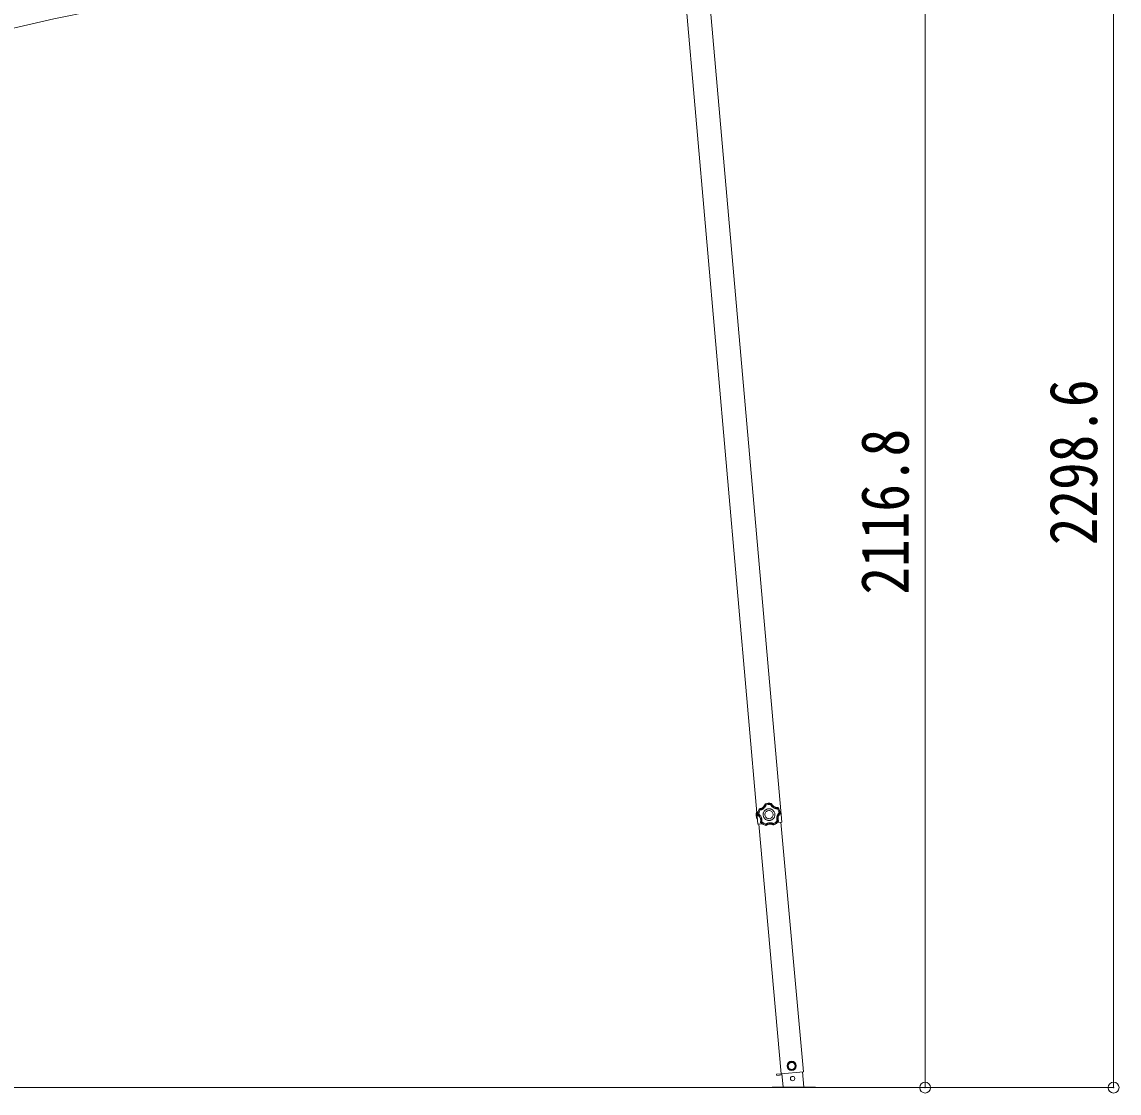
# Model space of a CAD drawing. Units: millimetres at full size. Extents: x -5590 to 5652, y -3902 to 3858.
# Drawn here: x -3570 to -1549, y -832 to 1141 of the extents above; entities that cross this region are included whole.
import ezdxf
from ezdxf.enums import TextEntityAlignment as Align

# ---------------------------------------------------------------- set-up
doc = ezdxf.new("R2010")
doc.units = ezdxf.units.MM
doc.header["$LTSCALE"] = 20
doc.header["$PDMODE"] = 32
doc.header["$PDSIZE"] = 20
for name, color, linetype, lineweight in [('0-0_0', 7, 'Continuous', 9), ('0-1_本体', 7, 'Continuous', 9), ('0-A_寸法', 6, 'Continuous', 9), ('1-4_DIM2', 4, 'Continuous', 9)]:
    doc.layers.add(name, color=color, linetype=linetype, lineweight=lineweight)
doc.styles.add('ＭＳ ゴシック', font='')
doc.styles.get('ＭＳ ゴシック').set_extended_font_data('MS Gothic')

msp = doc.modelspace()

# ---------------------------------------------------------------- linework, layer by layer
at = {"layer": '0-0_0'}
msp.add_line((-4219.83, -822.04), (-2210.48, -822.04), dxfattribs=at)
at = {"layer": '0-1_本体', "color": 4}
msp.add_arc((-2389.11, -4053.86), 5320.05, 95, 103.5, dxfattribs=at)
at = {"layer": '0-A_寸法'}
for p, q in [((-1559.24, -822.04), (-1559.24, 1476.52)), ((-1906.35, -822.04), (-1906.35, 1294.75)), ((-2188.16, -822.04), (-2210.48, -822.04)), ((-1906.35, -822.04), (-2188.16, -822.04)), ((-1559.24, -822.04), (-2108.16, -822.04))]:
    msp.add_line(p, q, dxfattribs=at)
for p in [(-1906.35, -822.04), (-1559.24, -822.04)]:
    msp.add_point(p, dxfattribs=at)
at = {"layer": '1-4_DIM2'}
for p, q in [((-2214.39, -336.94), (-2353.84, 1256.97)), ((-2200.83, -299.26), (-2201.14, -299.6)), ((-2200.83, -299.27), (-2201.14, -299.6)), ((-2200.91, -299.91), (-2201.14, -299.6)), ((-2200.59, -299.58), (-2200.91, -299.91)), ((-2200.6, -299.58), (-2200.91, -299.91)), ((-2200.83, -299.27), (-2200.6, -299.58)), ((-2189.93, -298.83), (-2189.74, -298.49)), ((-2189.57, -299.12), (-2189.93, -298.83)), ((-2189.57, -299.11), (-2189.93, -298.83)), ((-2189.39, -298.77), (-2189.74, -298.49)), ((-2189.38, -298.77), (-2189.74, -298.49)), ((-2189.39, -298.77), (-2189.57, -299.11)), ((-2217.08, -314.19), (-2216.37, -314.14)), ((-2217.08, -314.19), (-2216.63, -320.67)), ((-2216.18, -327.16), (-2216.63, -320.67)), ((-2216.37, -314.14), (-2215.47, -327.11)), ((-2214.87, -319.57), (-2214.5, -319.45)), ((-2214.87, -319.57), (-2214.65, -319.97)), ((-2214.87, -319.57), (-2214.65, -319.97)), ((-2214.28, -319.85), (-2214.65, -319.97)), ((-2214.5, -319.45), (-2214.28, -319.85)), ((-2214.5, -319.45), (-2214.28, -319.85)), ((-2211.8, -308.54), (-2212.18, -308.79)), ((-2211.8, -308.54), (-2212.18, -308.79)), ((-2211.91, -309.07), (-2212.18, -308.79)), ((-2211.53, -308.82), (-2211.91, -309.07)), ((-2211.53, -308.82), (-2211.91, -309.07)), ((-2211.8, -308.54), (-2211.53, -308.82)), ((-2177.81, -306.46), (-2177.59, -306.15)), ((-2177.4, -306.66), (-2177.81, -306.46)), ((-2177.4, -306.66), (-2177.81, -306.46)), ((-2177.18, -306.34), (-2177.59, -306.15)), ((-2177.18, -306.34), (-2177.59, -306.15)), ((-2177.18, -306.34), (-2177.4, -306.66)), ((-2173.56, -317), (-2173.4, -316.57)), ((-2173.55, -317), (-2173.4, -316.57)), ((-2173.17, -317.07), (-2173.55, -317)), ((-2173.4, -316.57), (-2173.01, -316.64)), ((-2173.17, -317.07), (-2173.01, -316.64)), ((-2173.17, -317.07), (-2173.01, -316.64)), ((-2216.18, -327.16), (-2215.47, -327.11)), ((-2206.03, -336.2), (-2214.39, -336.94)), ((-2171.39, -796.75), (-2212.85, -336.79)), ((-2209.44, -332.87), (-2209.09, -332.7)), ((-2209.44, -332.87), (-2209.32, -333.31)), ((-2209.44, -332.87), (-2209.32, -333.31)), ((-2208.96, -333.15), (-2209.32, -333.31)), ((-2209.09, -332.7), (-2208.96, -333.14)), ((-2209.09, -332.7), (-2208.96, -333.15)), ((-2199.9, -338.81), (-2199.45, -338.73)), ((-2199.9, -338.81), (-2199.45, -338.73)), ((-2199.89, -339.2), (-2199.9, -338.81)), ((-2199.89, -339.2), (-2199.44, -339.11)), ((-2199.89, -339.2), (-2199.44, -339.12)), ((-2199.45, -338.73), (-2199.44, -339.11)), ((-2185.62, -337.76), (-2185.16, -337.78)), ((-2185.57, -338.14), (-2185.62, -337.76)), ((-2185.62, -337.76), (-2185.16, -337.78)), ((-2185.57, -338.14), (-2185.11, -338.16)), ((-2185.57, -338.14), (-2185.11, -338.17)), ((-2185.16, -337.78), (-2185.11, -338.16)), ((-2170.56, -333.1), (-2178.93, -333.83)), ((-2176.97, -330.91), (-2176.91, -330.45)), ((-2176.97, -330.91), (-2176.91, -330.45)), ((-2176.6, -331.02), (-2176.97, -330.91)), ((-2176.91, -330.45), (-2176.54, -330.57)), ((-2176.6, -331.02), (-2176.54, -330.57)), ((-2176.6, -331.02), (-2176.54, -330.57)), ((-2130.57, -792.85), (-2172, -333.22)), ((-2169.99, -796.59), (-2179.85, -797.46)), ((-2179.85, -797.46), (-2169.98, -796.6)), ((-2179.85, -797.46), (-2179.67, -799.45)), ((-2169.81, -798.59), (-2179.67, -799.45)), ((-2130.57, -792.85), (-2171.42, -796.42)), ((-2171.41, -796.42), (-2130.57, -792.85)), ((-2170.01, -796.3), (-2167.84, -821.14)), ((-2129.49, -821.14), (-2131.96, -792.97)), ((-2188.16, -821.14), (-2108.16, -821.14)), ((-2188.16, -822.04), (-2188.16, -821.14)), ((-2108.16, -821.14), (-2108.16, -822.04))]:
    msp.add_line(p, q, dxfattribs=at)
for points in [[(-2170.56, -333.1), (-2310.01, 1260.81), (-2353.84, 1256.97)], [(-2201.14, -299.6), (-2201.35, -300.24), (-2201.59, -300.86), (-2201.82, -301.4), (-2201.97, -301.7), (-2202.12, -302), (-2202.29, -302.29), (-2202.46, -302.59), (-2202.64, -302.87), (-2203.26, -303.76), (-2204.13, -304.76), (-2205.11, -305.68), (-2206.18, -306.49), (-2207.33, -307.17), (-2208.31, -307.63), (-2208.62, -307.76), (-2208.94, -307.88), (-2209.25, -307.99), (-2209.57, -308.09), (-2209.9, -308.18), (-2210.47, -308.32), (-2211.13, -308.45), (-2211.8, -308.54)], [(-2211.53, -308.82), (-2210.87, -308.73), (-2210.22, -308.6), (-2209.65, -308.46), (-2209.33, -308.37), (-2209.01, -308.27), (-2208.7, -308.16), (-2208.39, -308.04), (-2208.08, -307.92), (-2207.58, -307.7), (-2207, -307.4), (-2206.43, -307.08), (-2206.12, -306.88), (-2205.84, -306.7), (-2205.57, -306.51), (-2205.31, -306.31), (-2205.05, -306.11), (-2204.54, -305.68), (-2203.61, -304.74), (-2202.79, -303.72), (-2202.25, -302.92), (-2201.92, -302.35), (-2201.62, -301.76), (-2201.35, -301.16), (-2201.12, -300.54), (-2200.91, -299.91)], [(-2200.91, -299.91), (-2200.88, -299.93), (-2200.8, -299.99), (-2200.69, -300.08), (-2200.54, -300.19), (-2200.37, -300.33), (-2200.17, -300.48), (-2199.95, -300.65), (-2199.72, -300.84), (-2199.48, -301.04), (-2199.24, -301.24), (-2199.49, -301.9), (-2199.77, -302.53), (-2200.04, -303.09), (-2200.21, -303.39), (-2200.38, -303.69), (-2200.56, -303.99), (-2200.75, -304.29), (-2200.94, -304.58), (-2201.56, -305.42), (-2202.47, -306.45), (-2203.47, -307.4), (-2203.83, -307.7), (-2204.11, -307.91), (-2204.39, -308.12), (-2204.67, -308.32), (-2204.96, -308.52), (-2205.34, -308.76), (-2205.94, -309.11), (-2206.55, -309.42), (-2207.18, -309.71), (-2207.82, -309.97), (-2208.47, -310.2), (-2209.14, -310.4), (-2209.82, -310.56), (-2210.51, -310.7)], [(-2189.74, -298.49), (-2192.53, -298.12), (-2195.34, -298.13), (-2198.11, -298.51), (-2200.83, -299.26)], [(-2189.74, -298.49), (-2192.53, -298.12), (-2195.34, -298.13), (-2198.11, -298.51), (-2200.83, -299.27)], [(-2189.93, -298.83), (-2192.62, -298.49), (-2195.31, -298.5), (-2197.98, -298.86), (-2200.59, -299.58)], [(-2200.59, -299.58), (-2200.57, -299.61), (-2200.5, -299.68), (-2200.41, -299.79), (-2200.29, -299.93), (-2200.15, -300.11), (-2199.99, -300.3), (-2199.81, -300.52), (-2199.63, -300.75), (-2199.43, -300.99), (-2199.24, -301.24)], [(-2191.04, -300.67), (-2195.17, -300.5), (-2199.24, -301.24)], [(-2189.93, -298.83), (-2189.95, -298.87), (-2190.01, -298.95), (-2190.08, -299.07), (-2190.18, -299.23), (-2190.3, -299.42), (-2190.43, -299.63), (-2190.57, -299.87), (-2190.73, -300.13), (-2190.88, -300.39), (-2191.04, -300.67)], [(-2189.57, -299.12), (-2189.6, -299.15), (-2189.67, -299.21), (-2189.77, -299.31), (-2189.9, -299.45), (-2190.05, -299.6), (-2190.23, -299.79), (-2190.42, -299.99), (-2190.62, -300.21), (-2190.83, -300.43), (-2191.04, -300.67)], [(-2177.81, -306.46), (-2177.83, -306.5), (-2177.86, -306.59), (-2177.91, -306.73), (-2177.97, -306.9), (-2178.04, -307.11), (-2178.13, -307.35), (-2178.23, -307.6), (-2178.33, -307.88), (-2178.45, -308.17), (-2178.57, -308.46), (-2179.27, -308.43), (-2179.97, -308.35), (-2180.67, -308.25), (-2181.36, -308.11), (-2182.04, -307.94), (-2183.04, -307.62), (-2184.32, -307.1), (-2185.55, -306.45), (-2186.08, -306.12), (-2186.37, -305.93), (-2186.66, -305.72), (-2186.94, -305.52), (-2187.22, -305.3), (-2187.55, -305.02), (-2188.08, -304.56), (-2188.57, -304.07), (-2189.05, -303.56), (-2189.5, -303.03), (-2189.93, -302.47), (-2190.33, -301.89), (-2190.7, -301.29), (-2191.04, -300.67)], [(-2189.57, -299.11), (-2189.28, -299.71), (-2188.96, -300.29), (-2188.61, -300.85), (-2188.22, -301.4), (-2187.82, -301.92), (-2187.38, -302.42), (-2186.92, -302.89), (-2186.44, -303.34), (-2186.11, -303.62), (-2185.85, -303.83), (-2185.59, -304.03), (-2185.32, -304.22), (-2185.04, -304.41), (-2184.67, -304.64), (-2183.51, -305.27), (-2182.3, -305.76), (-2181.35, -306.05), (-2181.03, -306.13), (-2180.7, -306.2), (-2180.38, -306.27), (-2180.05, -306.32), (-2179.72, -306.37), (-2179.14, -306.43), (-2178.48, -306.46), (-2177.81, -306.46)], [(-2177.59, -306.15), (-2178.26, -306.15), (-2178.93, -306.11), (-2179.51, -306.05), (-2179.85, -306.01), (-2180.18, -305.95), (-2180.51, -305.89), (-2180.84, -305.82), (-2181.16, -305.74), (-2182.2, -305.41), (-2183.43, -304.9), (-2184.6, -304.25), (-2185.7, -303.48), (-2186.7, -302.6), (-2187.45, -301.81), (-2187.66, -301.56), (-2187.87, -301.29), (-2188.07, -301.02), (-2188.27, -300.75), (-2188.46, -300.47), (-2188.77, -299.97), (-2189.09, -299.38), (-2189.38, -298.77)], [(-2212.18, -308.79), (-2213.39, -311.33), (-2214.25, -314), (-2214.75, -316.76), (-2214.87, -319.57)], [(-2212.18, -308.79), (-2213.39, -311.33), (-2214.25, -314), (-2214.74, -316.76), (-2214.87, -319.57)], [(-2214.65, -319.97), (-2214.1, -320.37), (-2213.58, -320.79), (-2213.14, -321.18), (-2212.9, -321.41), (-2212.67, -321.65), (-2212.44, -321.9), (-2212.21, -322.15), (-2212, -322.41), (-2211.35, -323.28), (-2210.66, -324.42), (-2210.09, -325.63), (-2209.65, -326.9), (-2209.36, -328.19), (-2209.22, -329.27), (-2209.2, -329.61), (-2209.18, -329.94), (-2209.18, -330.28), (-2209.18, -330.62), (-2209.19, -330.95), (-2209.24, -331.54), (-2209.32, -332.21), (-2209.44, -332.87)], [(-2211.91, -309.07), (-2213.07, -311.52), (-2213.89, -314.09), (-2214.37, -316.74), (-2214.5, -319.45)], [(-2214.5, -319.45), (-2214.46, -319.43), (-2214.37, -319.39), (-2214.24, -319.34), (-2214.06, -319.27), (-2213.86, -319.19), (-2213.62, -319.09), (-2213.36, -318.99), (-2213.08, -318.89), (-2212.79, -318.78), (-2212.49, -318.67)], [(-2214.28, -319.85), (-2214.25, -319.82), (-2214.17, -319.77), (-2214.05, -319.69), (-2213.9, -319.58), (-2213.72, -319.46), (-2213.51, -319.32), (-2213.27, -319.17), (-2213.02, -319.01), (-2212.76, -318.84), (-2212.49, -318.67), (-2211.95, -319.11), (-2211.43, -319.58), (-2210.99, -320.01), (-2210.75, -320.26), (-2210.52, -320.52), (-2210.29, -320.78), (-2210.06, -321.05), (-2209.85, -321.32), (-2209.24, -322.17), (-2208.54, -323.35), (-2207.95, -324.6), (-2207.78, -325.03), (-2207.66, -325.36), (-2207.54, -325.69), (-2207.44, -326.02), (-2207.34, -326.36), (-2207.23, -326.8), (-2207.09, -327.48), (-2206.97, -328.15), (-2206.89, -328.84), (-2206.85, -329.53), (-2206.83, -330.22), (-2206.85, -330.92), (-2206.9, -331.61), (-2206.99, -332.31)], [(-2209.09, -332.7), (-2208.97, -332.05), (-2208.89, -331.39), (-2208.85, -330.8), (-2208.84, -330.47), (-2208.83, -330.14), (-2208.84, -329.8), (-2208.85, -329.47), (-2208.88, -329.15), (-2208.93, -328.6), (-2209.03, -327.95), (-2209.17, -327.31), (-2209.26, -326.96), (-2209.35, -326.64), (-2209.44, -326.32), (-2209.55, -326.01), (-2209.67, -325.7), (-2209.92, -325.09), (-2210.52, -323.91), (-2211.23, -322.81), (-2211.83, -322.06), (-2212.27, -321.57), (-2212.74, -321.1), (-2213.23, -320.66), (-2213.74, -320.24), (-2214.28, -319.85)], [(-2211.91, -309.07), (-2211.9, -309.08), (-2211.89, -309.1), (-2211.86, -309.13), (-2211.84, -309.17), (-2211.8, -309.21), (-2211.76, -309.26), (-2211.71, -309.32), (-2211.65, -309.39), (-2211.59, -309.46), (-2211.53, -309.53), (-2211.45, -309.63), (-2211.29, -309.81), (-2211.13, -310), (-2210.99, -310.16), (-2210.89, -310.27), (-2210.8, -310.37), (-2210.7, -310.48), (-2210.6, -310.59), (-2210.51, -310.7), (-2211.95, -314.57), (-2212.49, -318.67)], [(-2211.53, -308.82), (-2211.52, -308.83), (-2211.51, -308.85), (-2211.5, -308.88), (-2211.48, -308.93), (-2211.45, -308.98), (-2211.42, -309.04), (-2211.39, -309.1), (-2211.35, -309.18), (-2211.3, -309.26), (-2211.26, -309.35), (-2211.2, -309.46), (-2211.09, -309.67), (-2210.96, -309.89), (-2210.86, -310.07), (-2210.79, -310.2), (-2210.72, -310.32), (-2210.65, -310.44), (-2210.58, -310.57), (-2210.51, -310.7)], [(-2183.1, -318.33), (-2183.24, -317.23), (-2183.47, -316.17), (-2183.81, -315.16), (-2184.24, -314.19), (-2184.76, -313.28), (-2185.36, -312.43), (-2186.04, -311.65), (-2186.79, -310.93), (-2187.6, -310.29), (-2188.48, -309.73), (-2189.4, -309.25), (-2190.37, -308.86), (-2191.39, -308.57), (-2192.44, -308.38), (-2193.52, -308.29), (-2194.63, -308.31), (-2195.72, -308.44), (-2196.78, -308.68), (-2197.79, -309.02), (-2198.76, -309.45), (-2199.67, -309.97), (-2200.52, -310.57), (-2201.3, -311.25), (-2202.02, -312), (-2202.66, -312.81), (-2203.22, -313.68), (-2203.7, -314.61), (-2204.09, -315.58), (-2204.38, -316.6), (-2204.57, -317.65), (-2204.66, -318.73), (-2204.64, -319.83), (-2204.51, -320.93), (-2204.27, -321.99), (-2203.93, -323), (-2203.5, -323.97), (-2202.98, -324.88), (-2202.38, -325.73), (-2201.7, -326.51)], [(-2201.7, -326.51), (-2200.96, -327.23), (-2200.14, -327.87), (-2199.27, -328.43), (-2198.34, -328.91), (-2197.37, -329.3), (-2196.36, -329.59), (-2195.31, -329.78), (-2194.22, -329.87), (-2193.12, -329.85), (-2192.02, -329.72), (-2190.96, -329.48), (-2189.95, -329.14), (-2188.99, -328.71), (-2188.08, -328.19), (-2187.23, -327.59), (-2186.44, -326.91), (-2185.72, -326.16), (-2185.08, -325.35), (-2184.52, -324.48), (-2184.04, -323.55), (-2183.66, -322.58), (-2183.36, -321.56), (-2183.17, -320.51), (-2183.08, -319.43), (-2183.1, -318.33)], [(-2176.91, -330.45), (-2176.95, -330.45), (-2177.05, -330.45), (-2177.19, -330.45), (-2177.37, -330.44), (-2177.6, -330.44), (-2177.85, -330.43), (-2178.12, -330.41), (-2178.42, -330.4), (-2178.73, -330.38), (-2179.04, -330.35), (-2179.23, -329.67), (-2179.38, -328.99), (-2179.49, -328.29), (-2179.57, -327.59), (-2179.62, -326.89), (-2179.63, -325.84), (-2179.52, -324.46), (-2179.29, -323.09), (-2179.14, -322.49), (-2179.04, -322.15), (-2178.94, -321.81), (-2178.83, -321.48), (-2178.71, -321.15), (-2178.55, -320.75), (-2178.27, -320.11), (-2177.96, -319.48), (-2177.62, -318.87), (-2177.25, -318.28), (-2176.85, -317.7), (-2176.42, -317.14), (-2175.97, -316.6), (-2175.49, -316.09)], [(-2177.4, -306.66), (-2177.42, -306.7), (-2177.47, -306.78), (-2177.55, -306.9), (-2177.65, -307.06), (-2177.77, -307.25), (-2177.9, -307.46), (-2178.05, -307.69), (-2178.22, -307.94), (-2178.39, -308.2), (-2178.57, -308.46)], [(-2175.49, -316.09), (-2176.6, -312.1), (-2178.57, -308.46)], [(-2173.55, -317), (-2174.03, -317.46), (-2174.49, -317.95), (-2174.91, -318.46), (-2175.31, -318.99), (-2175.68, -319.54), (-2176.02, -320.1), (-2176.33, -320.69), (-2176.6, -321.28), (-2176.77, -321.69), (-2176.89, -322), (-2177, -322.31), (-2177.1, -322.63), (-2177.19, -322.94), (-2177.3, -323.37), (-2177.53, -324.67), (-2177.63, -325.97), (-2177.61, -326.96), (-2177.59, -327.29), (-2177.56, -327.63), (-2177.52, -327.95), (-2177.47, -328.28), (-2177.41, -328.61), (-2177.29, -329.18), (-2177.11, -329.82), (-2176.91, -330.45)], [(-2173.4, -316.57), (-2173.9, -313.91), (-2174.75, -311.35), (-2175.92, -308.92), (-2177.4, -306.66)], [(-2176.54, -330.57), (-2176.75, -329.93), (-2176.92, -329.28), (-2177.05, -328.71), (-2177.11, -328.38), (-2177.16, -328.05), (-2177.2, -327.71), (-2177.23, -327.38), (-2177.25, -327.04), (-2177.27, -325.96), (-2177.16, -324.63), (-2176.9, -323.31), (-2176.51, -322.03), (-2175.99, -320.81), (-2175.46, -319.86), (-2175.29, -319.57), (-2175.1, -319.29), (-2174.91, -319.01), (-2174.71, -318.74), (-2174.5, -318.48), (-2174.12, -318.03), (-2173.66, -317.54), (-2173.17, -317.07)], [(-2173.01, -316.64), (-2173.53, -313.88), (-2174.4, -311.21), (-2175.62, -308.69), (-2177.18, -306.34)], [(-2173.01, -316.64), (-2173.53, -313.88), (-2174.4, -311.21), (-2175.62, -308.69), (-2177.17, -306.34)], [(-2173.4, -316.57), (-2173.44, -316.56), (-2173.53, -316.54), (-2173.67, -316.5), (-2173.85, -316.46), (-2174.07, -316.4), (-2174.31, -316.34), (-2174.58, -316.28), (-2174.87, -316.22), (-2175.18, -316.15), (-2175.49, -316.09)], [(-2173.56, -317), (-2173.59, -316.98), (-2173.68, -316.94), (-2173.81, -316.87), (-2173.97, -316.79), (-2174.17, -316.69), (-2174.4, -316.59), (-2174.65, -316.47), (-2174.92, -316.34), (-2175.2, -316.21), (-2175.49, -316.09)], [(-2209.32, -333.31), (-2207.27, -335.25), (-2205, -336.89), (-2202.53, -338.21), (-2199.89, -339.2)], [(-2209.32, -333.31), (-2207.27, -335.25), (-2205, -336.89), (-2202.53, -338.21), (-2199.89, -339.2)], [(-2209.09, -332.7), (-2209.04, -332.7), (-2208.95, -332.68), (-2208.81, -332.66), (-2208.63, -332.63), (-2208.41, -332.59), (-2208.16, -332.55), (-2207.89, -332.49), (-2207.6, -332.44), (-2207.3, -332.37), (-2206.99, -332.31)], [(-2208.96, -333.14), (-2208.92, -333.13), (-2208.83, -333.09), (-2208.7, -333.04), (-2208.53, -332.97), (-2208.32, -332.89), (-2208.09, -332.79), (-2207.83, -332.68), (-2207.56, -332.56), (-2207.28, -332.44), (-2206.99, -332.31)], [(-2208.96, -333.14), (-2206.99, -335), (-2204.8, -336.57), (-2202.43, -337.85), (-2199.9, -338.81)], [(-2206.99, -332.31), (-2203.74, -334.88), (-2200.01, -336.67)], [(-2199.45, -338.73), (-2199.46, -338.69), (-2199.49, -338.6), (-2199.53, -338.46), (-2199.58, -338.28), (-2199.64, -338.07), (-2199.71, -337.83), (-2199.78, -337.56), (-2199.86, -337.27), (-2199.94, -336.97), (-2200.01, -336.67), (-2199.42, -336.28), (-2198.81, -335.93), (-2198.19, -335.6), (-2197.55, -335.31), (-2196.9, -335.05), (-2195.9, -334.72), (-2194.55, -334.39), (-2193.17, -334.19), (-2192.56, -334.15), (-2192.21, -334.13), (-2191.86, -334.13), (-2191.51, -334.13), (-2191.16, -334.14), (-2190.72, -334.17), (-2190.03, -334.23), (-2189.34, -334.34), (-2188.65, -334.47), (-2187.97, -334.64), (-2187.3, -334.84), (-2186.64, -335.08), (-2185.98, -335.34), (-2185.34, -335.64)], [(-2199.9, -338.81), (-2199.9, -338.77), (-2199.91, -338.67), (-2199.92, -338.53), (-2199.93, -338.34), (-2199.95, -338.12), (-2199.96, -337.87), (-2199.98, -337.59), (-2199.99, -337.29), (-2200, -336.98), (-2200.01, -336.67)], [(-2185.62, -337.76), (-2186.2, -337.45), (-2186.81, -337.17), (-2187.42, -336.92), (-2188.05, -336.7), (-2188.69, -336.52), (-2189.33, -336.37), (-2189.98, -336.26), (-2190.63, -336.18), (-2191.07, -336.15), (-2191.4, -336.13), (-2191.73, -336.13), (-2192.06, -336.13), (-2192.39, -336.14), (-2192.83, -336.17), (-2194.14, -336.35), (-2195.41, -336.66), (-2196.34, -336.98), (-2196.65, -337.1), (-2196.96, -337.24), (-2197.26, -337.38), (-2197.55, -337.53), (-2197.85, -337.68), (-2198.35, -337.98), (-2198.91, -338.34), (-2199.45, -338.73)], [(-2199.44, -339.12), (-2198.9, -338.72), (-2198.34, -338.35), (-2197.83, -338.06), (-2197.54, -337.9), (-2197.24, -337.75), (-2196.93, -337.61), (-2196.62, -337.47), (-2196.31, -337.35), (-2195.28, -337), (-2193.99, -336.69), (-2192.66, -336.53), (-2191.32, -336.51), (-2189.99, -336.63), (-2188.92, -336.83), (-2188.6, -336.91), (-2188.27, -337), (-2187.95, -337.1), (-2187.63, -337.2), (-2187.32, -337.32), (-2186.77, -337.54), (-2186.16, -337.83), (-2185.57, -338.14)], [(-2185.62, -337.76), (-2185.61, -337.72), (-2185.6, -337.62), (-2185.57, -337.48), (-2185.55, -337.3), (-2185.52, -337.08), (-2185.48, -336.83), (-2185.45, -336.56), (-2185.41, -336.26), (-2185.38, -335.95), (-2185.34, -335.64)], [(-2185.34, -335.64), (-2181.9, -333.35), (-2179.04, -330.35)], [(-2185.16, -337.78), (-2185.16, -337.74), (-2185.17, -337.64), (-2185.18, -337.5), (-2185.19, -337.31), (-2185.21, -337.09), (-2185.23, -336.84), (-2185.25, -336.56), (-2185.28, -336.26), (-2185.31, -335.95), (-2185.34, -335.64)], [(-2185.16, -337.78), (-2182.79, -336.48), (-2180.61, -334.88), (-2178.66, -333.02), (-2176.97, -330.91)], [(-2185.11, -338.17), (-2182.64, -336.82), (-2180.37, -335.17), (-2178.35, -333.23), (-2176.6, -331.02)], [(-2185.11, -338.16), (-2182.64, -336.82), (-2180.37, -335.17), (-2178.35, -333.23), (-2176.6, -331.02)], [(-2176.97, -330.91), (-2177.01, -330.9), (-2177.11, -330.88), (-2177.25, -330.84), (-2177.43, -330.8), (-2177.64, -330.74), (-2177.89, -330.68), (-2178.16, -330.61), (-2178.44, -330.53), (-2178.74, -330.44), (-2179.04, -330.35)], [(-2179.85, -797.46), (-2179.67, -799.45), (-2169.81, -798.59)]]:
    msp.add_lwpolyline(points, dxfattribs=at)
for points in [[(-2186.39, -318.56), (-2186.65, -317.06), (-2187.18, -315.68), (-2187.96, -314.46), (-2188.95, -313.42), (-2190.12, -312.58), (-2191.44, -311.98), (-2192.88, -311.64), (-2194.4, -311.6), (-2195.89, -311.85), (-2197.27, -312.39), (-2198.49, -313.17), (-2199.53, -314.16), (-2200.37, -315.33), (-2200.97, -316.65), (-2201.31, -318.08), (-2201.36, -319.6), (-2201.1, -321.1), (-2200.56, -322.48), (-2199.79, -323.7), (-2198.79, -324.74), (-2197.62, -325.58), (-2196.3, -326.18), (-2194.87, -326.52), (-2193.35, -326.56), (-2191.85, -326.31), (-2190.48, -325.77), (-2189.25, -324.99), (-2188.21, -324), (-2187.37, -322.83), (-2186.77, -321.51), (-2186.43, -320.08)], [(-2152.75, -774.53), (-2158.9, -778.84), (-2158.25, -786.31), (-2151.45, -789.49), (-2145.3, -785.18), (-2145.95, -777.7)]]:
    msp.add_lwpolyline(points, close=True, dxfattribs=at)
for centre, radius in [((-2152.1, -782.01), 8.5), ((-2152.1, -782.01), 7.7), ((-2152.1, -782.01), 6.5), ((-2150.46, -805.23), 4)]:
    msp.add_circle(centre, radius, dxfattribs=at)
msp.add_arc((-2197.76, -319.35), 20, 165.03443, 202.96557, dxfattribs=at)

# ---------------------------------------------------------------- texts
at = {"layer": '0-A_寸法', "color": 7, "style": 'ＭＳ ゴシック', "width": 0.85}
for s, p in [('2298.6', (-1563.24, 177.24)), ('2116.8', (-1910.35, 86.36))]:
    msp.add_text(s, height=87.98, rotation=90, dxfattribs=at).set_placement(p, align=Align.BOTTOM_LEFT)

doc.saveas('drawing.dxf')
